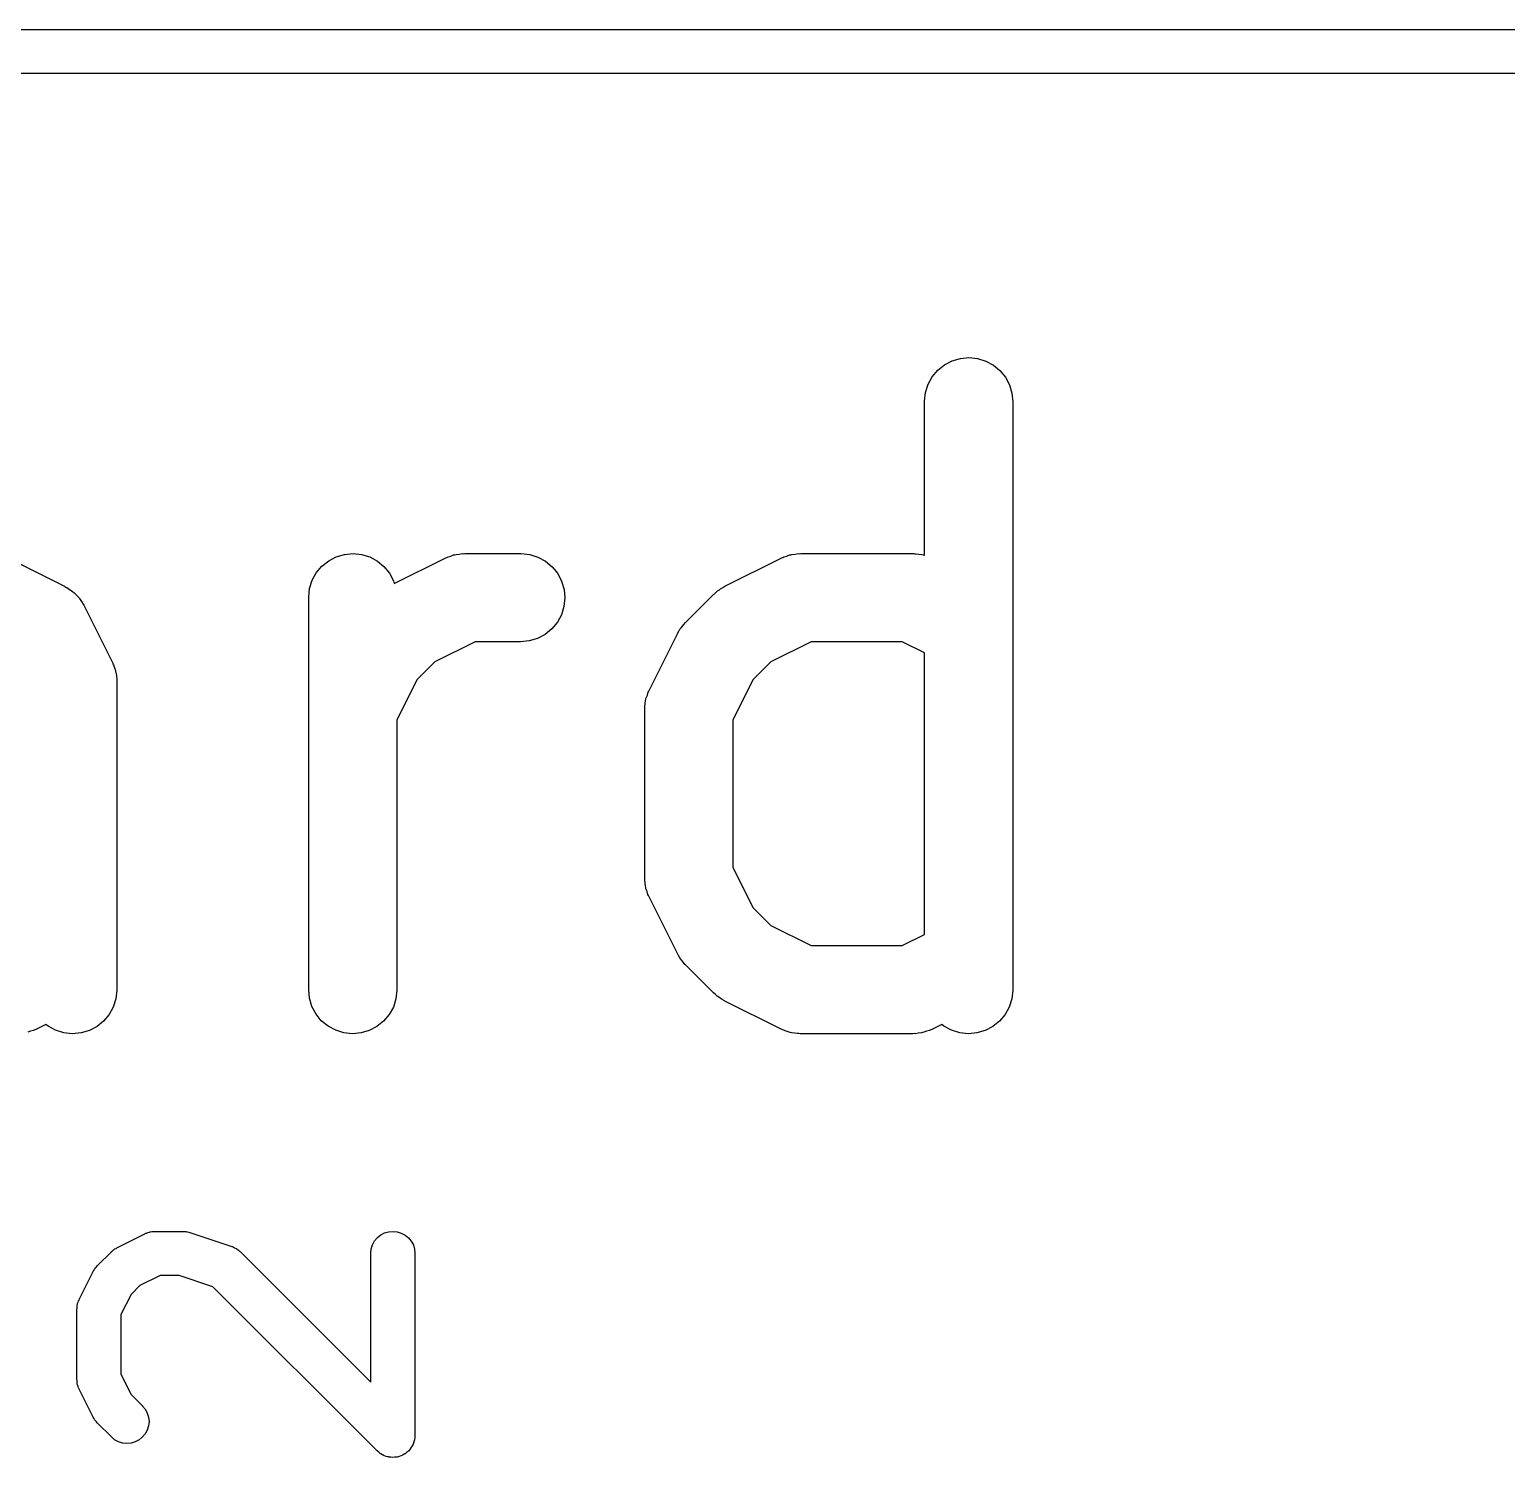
# Model space of a CAD drawing. Extents: x 108.9 to 171.3, y -114.4 to -56.8.
# Drawn here: x 151.36 to 156.39, y -61.68 to -56.82 of the extents above; entities that cross this region are included whole.
import ezdxf

# ---------------------------------------------------------------- set-up
doc = ezdxf.new("R2010")
doc.units = 0
doc.header["$MEASUREMENT"] = 0
doc.layers.add('BLACK', color=7, linetype='CONTINUOUS')

msp = doc.modelspace()

# ---------------------------------------------------------------- linework, layer by layer
at = {"layer": 'BLACK', "linetype": 'CONTINUOUS'}
for p, q in [((108.97, -56.821), (171.192, -56.821)), ((171.121, -56.971), (109.041, -56.971)), ((154.452, -57.9796), (154.475, -57.9612)), ((154.475, -57.9612), (154.501, -57.9477)), ((154.501, -57.9477), (154.529, -57.9394)), ((154.529, -57.9394), (154.558, -57.9368)), ((154.558, -57.9368), (154.587, -57.9398)), ((154.587, -57.9398), (154.615, -57.9485)), ((154.615, -57.9485), (154.641, -57.9624)), ((154.641, -57.9624), (154.663, -57.9811)), ((154.419, -58.0277), (154.433, -58.002)), ((154.433, -58.002), (154.452, -57.9796)), ((154.663, -57.9811), (154.682, -58.0038)), ((154.682, -58.0038), (154.696, -58.0296)), ((154.407, -58.0847), (154.41, -58.0556)), ((154.41, -58.0556), (154.419, -58.0277)), ((154.696, -58.0296), (154.704, -58.0576)), ((154.704, -58.0576), (154.707, -58.0868)), ((154.407, -58.0868), (154.407, -58.0847)), ((154.407, -58.6091), (154.407, -58.0868)), ((154.707, -58.0868), (154.707, -60.0868)), ((151.291, -58.6193), (151.481, -58.7145)), ((152.38, -58.6279), (152.406, -58.6143)), ((152.406, -58.6143), (152.434, -58.6061)), ((152.434, -58.6061), (152.463, -58.6034)), ((152.463, -58.6034), (152.492, -58.6065)), ((152.492, -58.6065), (152.52, -58.6151)), ((152.52, -58.6151), (152.546, -58.6291)), ((152.603, -58.7055), (152.776, -58.6193)), ((152.776, -58.6193), (152.778, -58.6183)), ((152.778, -58.6183), (152.782, -58.6168)), ((152.782, -58.6168), (152.786, -58.6147)), ((152.786, -58.6147), (152.795, -58.6118)), ((152.795, -58.6118), (152.805, -58.6082)), ((152.805, -58.6082), (152.809, -58.6076)), ((152.809, -58.6076), (152.814, -58.6063)), ((152.814, -58.6063), (152.824, -58.6053)), ((152.824, -58.6053), (152.834, -58.6037)), ((152.834, -58.6037), (152.838, -58.6039)), ((152.838, -58.6039), (152.843, -58.6034)), ((152.843, -58.6034), (153.033, -58.6034)), ((153.033, -58.6034), (153.035, -58.6034)), ((153.035, -58.6034), (153.064, -58.6067)), ((153.064, -58.6067), (153.092, -58.6156)), ((153.092, -58.6156), (153.118, -58.6297)), ((153.728, -58.7145), (153.919, -58.6193)), ((153.919, -58.6193), (153.92, -58.6183)), ((153.92, -58.6183), (153.925, -58.6168)), ((153.925, -58.6168), (153.928, -58.6147)), ((153.928, -58.6147), (153.938, -58.6118)), ((153.938, -58.6118), (153.948, -58.6082)), ((153.948, -58.6082), (153.952, -58.6076)), ((153.952, -58.6076), (153.956, -58.6063)), ((153.956, -58.6063), (153.967, -58.6053)), ((153.967, -58.6053), (153.977, -58.6037)), ((153.977, -58.6037), (153.981, -58.6039)), ((153.981, -58.6039), (153.986, -58.6034)), ((153.986, -58.6034), (154.367, -58.6034)), ((154.367, -58.6034), (154.369, -58.6034)), ((154.369, -58.6034), (154.373, -58.6039)), ((154.373, -58.6039), (154.377, -58.6038)), ((154.377, -58.6038), (154.388, -58.6056)), ((154.388, -58.6056), (154.398, -58.6067)), ((154.398, -58.6067), (154.402, -58.608)), ((154.402, -58.608), (154.406, -58.6088)), ((154.406, -58.6088), (154.407, -58.6091)), ((152.324, -58.6943), (152.338, -58.6687)), ((152.338, -58.6687), (152.357, -58.6463)), ((152.357, -58.6463), (152.38, -58.6279)), ((152.546, -58.6291), (152.568, -58.6477)), ((152.568, -58.6477), (152.587, -58.6704)), ((152.587, -58.6704), (152.6, -58.6963)), ((153.118, -58.6297), (153.14, -58.6485)), ((153.14, -58.6485), (153.159, -58.6713)), ((153.159, -58.6713), (153.172, -58.6972)), ((151.481, -58.7145), (151.483, -58.7155)), ((151.483, -58.7155), (151.486, -58.7172)), ((151.486, -58.7172), (151.489, -58.7185)), ((151.489, -58.7185), (151.498, -58.7252)), ((151.498, -58.7252), (151.508, -58.7314)), ((152.312, -58.7513), (152.315, -58.7222)), ((152.315, -58.7222), (152.324, -58.6943)), ((152.6, -58.6963), (152.603, -58.7055)), ((153.172, -58.6972), (153.181, -58.7253)), ((153.181, -58.7253), (153.183, -58.7545)), ((153.703, -58.7301), (153.709, -58.7268)), ((153.709, -58.7268), (153.713, -58.7229)), ((153.713, -58.7229), (153.721, -58.719)), ((153.721, -58.719), (153.728, -58.7145)), ((151.508, -58.7314), (151.51, -58.7336)), ((151.51, -58.7336), (151.513, -58.7355)), ((151.513, -58.7355), (151.521, -58.7438)), ((151.521, -58.7438), (151.529, -58.7518)), ((151.529, -58.7518), (151.531, -58.7544)), ((151.531, -58.7544), (151.533, -58.7568)), ((151.533, -58.7568), (151.539, -58.7665)), ((151.539, -58.7665), (151.545, -58.7759)), ((151.545, -58.7759), (151.547, -58.7788)), ((152.312, -58.7534), (152.312, -58.7513)), ((152.312, -60.0868), (152.312, -58.7534)), ((153.183, -58.7545), (153.18, -58.7836)), ((153.594, -58.8378), (153.689, -58.7426)), ((153.689, -58.7426), (153.691, -58.7411)), ((153.691, -58.7411), (153.697, -58.7359)), ((153.697, -58.7359), (153.703, -58.7301)), ((151.547, -58.7788), (151.548, -58.7816)), ((151.548, -58.7816), (151.644, -58.9721)), ((153.172, -58.8116), (153.158, -58.8373)), ((153.18, -58.7836), (153.172, -58.8116)), ((153.139, -58.8599), (153.116, -58.8784)), ((153.158, -58.8373), (153.139, -58.8599)), ((153.471, -59.0673), (153.566, -58.8768)), ((153.566, -58.8768), (153.567, -58.875)), ((153.567, -58.875), (153.571, -58.8679)), ((153.571, -58.8679), (153.575, -58.8605)), ((153.575, -58.8605), (153.579, -58.8556)), ((153.579, -58.8556), (153.583, -58.8504)), ((153.583, -58.8504), (153.588, -58.8443)), ((153.588, -58.8443), (153.594, -58.8378)), ((152.878, -58.9034), (152.741, -58.9719)), ((153.033, -58.9034), (152.878, -58.9034)), ((153.062, -58.9006), (153.033, -58.9034)), ((153.09, -58.8921), (153.062, -58.9006)), ((153.116, -58.8784), (153.09, -58.8921)), ((154.021, -58.9034), (153.884, -58.9719)), ((154.331, -58.9034), (154.021, -58.9034)), ((154.407, -58.9414), (154.331, -58.9034)), ((151.644, -58.9721), (151.645, -58.9739)), ((151.645, -58.9739), (151.646, -58.9781)), ((151.646, -58.9781), (151.648, -58.982)), ((152.741, -58.9719), (152.68, -59.0328)), ((153.884, -58.9719), (153.823, -59.0328)), ((154.407, -59.8988), (154.407, -58.9414)), ((151.648, -58.982), (151.651, -58.9918)), ((151.651, -58.9918), (151.655, -59.0014)), ((151.655, -59.0014), (151.655, -59.0058)), ((151.655, -59.0058), (151.657, -59.01)), ((151.657, -59.01), (151.658, -59.0202)), ((151.658, -59.0202), (151.659, -59.0303)), ((151.659, -59.0303), (151.659, -59.0347)), ((151.659, -59.0347), (151.659, -59.0391)), ((151.659, -59.0391), (151.659, -60.0868)), ((152.68, -59.0328), (152.612, -59.1698)), ((153.464, -59.0851), (153.467, -59.0753)), ((153.467, -59.0753), (153.469, -59.0714)), ((153.469, -59.0714), (153.471, -59.0673)), ((153.823, -59.0328), (153.755, -59.1698)), ((153.455, -59.1235), (153.457, -59.1134)), ((153.455, -59.1279), (153.455, -59.1235)), ((153.455, -59.1323), (153.455, -59.1279)), ((153.457, -59.1134), (153.458, -59.1032)), ((153.458, -59.1032), (153.459, -59.099)), ((153.459, -59.099), (153.46, -59.0946)), ((153.46, -59.0946), (153.464, -59.0851)), ((152.612, -59.1698), (152.612, -60.0868)), ((153.455, -59.1344), (153.455, -59.1323)), ((153.455, -59.7058), (153.455, -59.1344)), ((153.755, -59.1698), (153.755, -59.6704)), ((153.755, -59.6704), (153.823, -59.8074)), ((153.455, -59.7102), (153.455, -59.7058)), ((153.455, -59.7146), (153.455, -59.7102)), ((153.457, -59.7247), (153.455, -59.7146)), ((153.458, -59.7349), (153.457, -59.7247)), ((153.459, -59.7392), (153.458, -59.7349)), ((153.459, -59.7435), (153.459, -59.7392)), ((153.463, -59.7531), (153.459, -59.7435)), ((153.466, -59.763), (153.463, -59.7531)), ((153.468, -59.7669), (153.466, -59.763)), ((153.47, -59.771), (153.468, -59.7669)), ((153.471, -59.7729), (153.47, -59.771)), ((153.566, -59.9634), (153.471, -59.7729)), ((153.823, -59.8074), (153.884, -59.8682)), ((153.884, -59.8682), (154.021, -59.9368)), ((154.331, -59.9368), (154.407, -59.8988)), ((153.57, -59.9705), (153.566, -59.9634)), ((153.574, -59.978), (153.57, -59.9705)), ((153.578, -59.9829), (153.574, -59.978)), ((153.581, -59.9881), (153.578, -59.9829)), ((154.021, -59.9368), (154.331, -59.9368)), ((153.587, -59.9943), (153.581, -59.9881)), ((153.592, -60.0009), (153.587, -59.9943)), ((153.594, -60.0024), (153.592, -60.0009)), ((153.689, -60.0976), (153.594, -60.0024)), ((151.656, -60.1179), (151.647, -60.1459)), ((151.659, -60.0889), (151.656, -60.1179)), ((151.659, -60.0868), (151.659, -60.0889)), ((152.315, -60.1159), (152.312, -60.0868)), ((152.323, -60.1439), (152.315, -60.1159)), ((152.609, -60.1179), (152.6, -60.1459)), ((152.612, -60.0889), (152.609, -60.1179)), ((152.612, -60.0868), (152.612, -60.0889)), ((153.696, -60.1029), (153.689, -60.0976)), ((153.702, -60.1088), (153.696, -60.1029)), ((153.707, -60.1122), (153.702, -60.1088)), ((153.712, -60.1162), (153.707, -60.1122)), ((153.719, -60.1202), (153.712, -60.1162)), ((153.726, -60.1247), (153.719, -60.1202)), ((153.728, -60.1257), (153.726, -60.1247)), ((153.919, -60.2209), (153.728, -60.1257)), ((154.704, -60.1179), (154.695, -60.1459)), ((154.707, -60.0889), (154.704, -60.1179)), ((154.707, -60.0868), (154.707, -60.0889)), ((151.633, -60.1715), (151.614, -60.1939)), ((151.647, -60.1459), (151.633, -60.1715)), ((152.337, -60.1698), (152.323, -60.1439)), ((152.355, -60.1925), (152.337, -60.1698)), ((152.586, -60.1715), (152.567, -60.1939)), ((152.6, -60.1459), (152.586, -60.1715)), ((154.681, -60.1715), (154.662, -60.1939)), ((154.695, -60.1459), (154.681, -60.1715)), ((151.366, -60.2284), (151.357, -60.2319)), ((151.376, -60.2254), (151.366, -60.2284)), ((151.38, -60.2234), (151.376, -60.2254)), ((151.384, -60.2218), (151.38, -60.2234)), ((151.386, -60.2209), (151.384, -60.2218)), ((151.418, -60.2049), (151.386, -60.2209)), ((151.426, -60.2111), (151.418, -60.2049)), ((151.451, -60.225), (151.426, -60.2111)), ((151.479, -60.2337), (151.451, -60.225)), ((151.508, -60.2368), (151.479, -60.2337)), ((151.538, -60.2341), (151.508, -60.2368)), ((151.566, -60.2258), (151.538, -60.2341)), ((151.592, -60.2123), (151.566, -60.2258)), ((151.614, -60.1939), (151.592, -60.2123)), ((152.378, -60.2111), (152.355, -60.1925)), ((152.404, -60.225), (152.378, -60.2111)), ((152.432, -60.2337), (152.404, -60.225)), ((152.461, -60.2368), (152.432, -60.2337)), ((152.49, -60.2341), (152.461, -60.2368)), ((152.518, -60.2258), (152.49, -60.2341)), ((152.544, -60.2123), (152.518, -60.2258)), ((152.567, -60.1939), (152.544, -60.2123)), ((153.923, -60.2225), (153.919, -60.2209)), ((153.927, -60.2246), (153.923, -60.2225)), ((153.936, -60.2277), (153.927, -60.2246)), ((153.946, -60.2314), (153.936, -60.2277)), ((153.95, -60.2321), (153.946, -60.2314)), ((153.954, -60.2335), (153.95, -60.2321)), ((153.965, -60.2346), (153.954, -60.2335)), ((153.975, -60.2364), (153.965, -60.2346)), ((154.396, -60.2339), (154.385, -60.2349)), ((154.4, -60.2326), (154.396, -60.2339)), ((154.404, -60.2319), (154.4, -60.2326)), ((154.414, -60.2284), (154.404, -60.2319)), ((154.424, -60.2254), (154.414, -60.2284)), ((154.428, -60.2234), (154.424, -60.2254)), ((154.432, -60.2218), (154.428, -60.2234)), ((154.434, -60.2209), (154.432, -60.2218)), ((154.466, -60.2049), (154.434, -60.2209)), ((154.473, -60.2111), (154.466, -60.2049)), ((154.499, -60.225), (154.473, -60.2111)), ((154.527, -60.2337), (154.499, -60.225)), ((154.556, -60.2368), (154.527, -60.2337)), ((154.585, -60.2341), (154.556, -60.2368)), ((154.613, -60.2258), (154.585, -60.2341)), ((154.639, -60.2123), (154.613, -60.2258)), ((154.662, -60.1939), (154.639, -60.2123)), ((153.979, -60.2363), (153.975, -60.2364)), ((153.984, -60.2367), (153.979, -60.2363)), ((153.986, -60.2368), (153.984, -60.2367)), ((154.367, -60.2368), (153.986, -60.2368)), ((154.371, -60.2363), (154.367, -60.2368)), ((154.375, -60.2365), (154.371, -60.2363)), ((154.385, -60.2349), (154.375, -60.2365)), ((151.66, -60.9644), (151.755, -60.9168)), ((151.755, -60.9168), (151.756, -60.9164)), ((151.756, -60.9164), (151.758, -60.9156)), ((151.758, -60.9156), (151.76, -60.9146)), ((151.76, -60.9146), (151.765, -60.9131)), ((151.765, -60.9131), (151.77, -60.9113)), ((151.77, -60.9113), (151.772, -60.911)), ((151.772, -60.911), (151.774, -60.9103)), ((151.774, -60.9103), (151.779, -60.9098)), ((151.779, -60.9098), (151.784, -60.909)), ((151.784, -60.909), (151.787, -60.9091)), ((151.787, -60.9091), (151.789, -60.9089)), ((151.789, -60.9089), (151.884, -60.9089)), ((151.884, -60.9089), (151.885, -60.9089)), ((151.885, -60.9089), (151.889, -60.9094)), ((151.889, -60.9094), (151.894, -60.9095)), ((151.894, -60.9095), (151.897, -60.9102)), ((151.897, -60.9102), (151.9, -60.9105)), ((151.9, -60.9105), (151.904, -60.9118)), ((151.904, -60.9118), (151.908, -60.9128)), ((151.908, -60.9128), (152.051, -60.9604)), ((152.536, -60.9415), (152.546, -60.9303)), ((152.546, -60.9303), (152.557, -60.9211)), ((152.557, -60.9211), (152.57, -60.9144)), ((152.57, -60.9144), (152.584, -60.9102)), ((152.584, -60.9102), (152.599, -60.9089)), ((152.599, -60.9089), (152.613, -60.9104)), ((152.613, -60.9104), (152.627, -60.9148)), ((152.627, -60.9148), (152.64, -60.9217)), ((152.64, -60.9217), (152.652, -60.9311)), ((152.652, -60.9311), (152.661, -60.9424)), ((151.593, -61.0261), (151.641, -60.9785)), ((151.641, -60.9778), (151.645, -60.9751)), ((151.641, -60.9785), (151.641, -60.9778)), ((151.645, -60.9751), (151.648, -60.9722)), ((151.648, -60.9722), (151.65, -60.9706)), ((151.65, -60.9706), (151.653, -60.9686)), ((151.653, -60.9686), (151.657, -60.9667)), ((151.657, -60.9667), (151.66, -60.9644)), ((152.051, -60.9604), (152.052, -60.9607)), ((152.052, -60.9607), (152.054, -60.9616)), ((152.054, -60.9616), (152.056, -60.9623)), ((152.056, -60.9623), (152.06, -60.9647)), ((152.06, -60.9647), (152.065, -60.9669)), ((152.065, -60.9669), (152.067, -60.9682)), ((152.067, -60.9682), (152.069, -60.9692)), ((152.069, -60.9692), (152.073, -60.9725)), ((152.073, -60.9725), (152.077, -60.9755)), ((152.077, -60.9755), (152.078, -60.9771)), ((152.078, -60.9771), (152.08, -60.9785)), ((152.08, -60.9785), (152.523, -61.4219)), ((152.523, -60.9829), (152.525, -60.9683)), ((152.523, -60.9839), (152.523, -60.9829)), ((152.523, -61.4219), (152.523, -60.9839)), ((152.525, -60.9683), (152.529, -60.9544)), ((152.529, -60.9544), (152.536, -60.9415)), ((152.661, -60.9424), (152.668, -60.9553)), ((152.668, -60.9553), (152.672, -60.9693)), ((152.672, -60.9693), (152.673, -60.9839)), ((152.673, -60.9839), (152.673, -61.603)), ((151.582, -61.0411), (151.584, -61.0374)), ((151.584, -61.0374), (151.586, -61.035)), ((151.586, -61.035), (151.587, -61.0324)), ((151.587, -61.0324), (151.59, -61.0294)), ((151.59, -61.0294), (151.593, -61.0261)), ((151.531, -61.1408), (151.579, -61.0456)), ((151.579, -61.0447), (151.582, -61.0411)), ((151.579, -61.0456), (151.579, -61.0447)), ((151.807, -61.0589), (151.738, -61.0932)), ((151.872, -61.0589), (151.807, -61.0589)), ((151.986, -61.0971), (151.872, -61.0589)), ((151.708, -61.1236), (151.673, -61.1921)), ((151.738, -61.0932), (151.708, -61.1236)), ((152.545, -61.656), (151.986, -61.0971)), ((151.523, -61.1733), (151.524, -61.1711)), ((151.523, -61.1744), (151.523, -61.1733)), ((151.523, -61.4125), (151.523, -61.1744)), ((151.524, -61.1639), (151.525, -61.1588)), ((151.524, -61.1689), (151.524, -61.1639)), ((151.524, -61.1711), (151.524, -61.1689)), ((151.525, -61.1588), (151.526, -61.1567)), ((151.526, -61.1545), (151.528, -61.1497)), ((151.526, -61.1567), (151.526, -61.1545)), ((151.528, -61.1497), (151.529, -61.1448)), ((151.529, -61.1448), (151.531, -61.1429)), ((151.531, -61.1429), (151.531, -61.1408)), ((151.673, -61.1921), (151.673, -61.3948)), ((151.524, -61.4147), (151.523, -61.4125)), ((151.524, -61.4169), (151.524, -61.4147)), ((151.524, -61.4219), (151.524, -61.4169)), ((151.525, -61.427), (151.524, -61.4219)), ((151.525, -61.4292), (151.525, -61.427)), ((151.526, -61.4313), (151.525, -61.4292)), ((151.528, -61.4361), (151.526, -61.4313)), ((151.529, -61.4411), (151.528, -61.4361)), ((151.673, -61.3948), (151.708, -61.4633)), ((151.53, -61.443), (151.529, -61.4411)), ((151.531, -61.4451), (151.53, -61.443)), ((151.531, -61.446), (151.531, -61.4451)), ((151.579, -61.5413), (151.531, -61.446)), ((151.708, -61.4633), (151.747, -61.5023)), ((151.747, -61.5023), (151.747, -61.503)), ((151.747, -61.503), (151.757, -61.5145)), ((151.757, -61.5145), (151.763, -61.5275)), ((151.763, -61.5275), (151.767, -61.5415)), ((151.581, -61.5448), (151.579, -61.5413)), ((151.583, -61.5486), (151.581, -61.5448)), ((151.585, -61.551), (151.583, -61.5486)), ((151.587, -61.5536), (151.585, -61.551)), ((151.59, -61.5567), (151.587, -61.5536)), ((151.592, -61.56), (151.59, -61.5567)), ((151.593, -61.5607), (151.592, -61.56)), ((151.641, -61.6084), (151.593, -61.5607)), ((151.763, -61.5846), (151.756, -61.5975)), ((151.767, -61.5707), (151.763, -61.5846)), ((151.767, -61.5415), (151.769, -61.5561)), ((151.769, -61.5561), (151.767, -61.5707)), ((151.652, -61.6177), (151.641, -61.6084)), ((151.665, -61.6246), (151.652, -61.6177)), ((151.679, -61.6289), (151.665, -61.6246)), ((151.693, -61.6303), (151.679, -61.6289)), ((151.708, -61.629), (151.693, -61.6303)), ((151.722, -61.6248), (151.708, -61.629)), ((151.735, -61.6179), (151.722, -61.6248)), ((151.746, -61.6087), (151.735, -61.6179)), ((151.756, -61.5975), (151.746, -61.6087)), ((152.664, -61.6388), (152.66, -61.6451)), ((152.667, -61.6325), (152.664, -61.6388)), ((152.67, -61.6253), (152.667, -61.6323)), ((152.667, -61.6323), (152.667, -61.6324)), ((152.667, -61.6324), (152.667, -61.6325)), ((152.672, -61.6185), (152.67, -61.6253)), ((152.673, -61.6112), (152.672, -61.6183)), ((152.672, -61.6183), (152.672, -61.6184)), ((152.672, -61.6184), (152.672, -61.6185)), ((152.673, -61.603), (152.673, -61.6037)), ((152.673, -61.6037), (152.673, -61.6037)), ((152.673, -61.6037), (152.673, -61.6037)), ((152.673, -61.6037), (152.673, -61.604)), ((152.673, -61.604), (152.673, -61.6112)), ((152.551, -61.6605), (152.545, -61.656)), ((152.556, -61.6651), (152.551, -61.6605)), ((152.557, -61.6652), (152.556, -61.6651)), ((152.557, -61.6653), (152.557, -61.6652)), ((152.563, -61.6687), (152.557, -61.6653)), ((152.569, -61.6721), (152.563, -61.6687)), ((152.57, -61.6722), (152.569, -61.6721)), ((152.569, -61.6721), (152.569, -61.6721)), ((152.576, -61.6743), (152.57, -61.6722)), ((152.583, -61.6764), (152.576, -61.6743)), ((152.584, -61.6765), (152.583, -61.6764)), ((152.583, -61.6764), (152.583, -61.6764)), ((152.591, -61.6772), (152.584, -61.6765)), ((152.598, -61.6779), (152.591, -61.6772)), ((152.605, -61.6773), (152.598, -61.678)), ((152.598, -61.678), (152.598, -61.6779)), ((152.598, -61.6779), (152.598, -61.6779)), ((152.612, -61.6766), (152.605, -61.6773)), ((152.613, -61.6766), (152.612, -61.6766)), ((152.62, -61.6745), (152.613, -61.6766)), ((152.613, -61.6766), (152.613, -61.6766)), ((152.626, -61.6725), (152.62, -61.6745)), ((152.627, -61.6724), (152.626, -61.6725)), ((152.633, -61.6689), (152.627, -61.6724)), ((152.627, -61.6724), (152.627, -61.6724)), ((152.639, -61.6657), (152.633, -61.6689)), ((152.64, -61.6656), (152.639, -61.6657)), ((152.645, -61.6609), (152.64, -61.6656)), ((152.64, -61.6656), (152.64, -61.6656)), ((152.651, -61.6565), (152.645, -61.6609)), ((152.656, -61.6509), (152.651, -61.6564)), ((152.651, -61.6564), (152.651, -61.6564)), ((152.651, -61.6564), (152.651, -61.6565)), ((152.66, -61.6453), (152.656, -61.6509)), ((152.66, -61.6451), (152.66, -61.6452)), ((152.66, -61.6452), (152.66, -61.6453))]:
    msp.add_line(p, q, dxfattribs=at)

doc.saveas('drawing.dxf')
